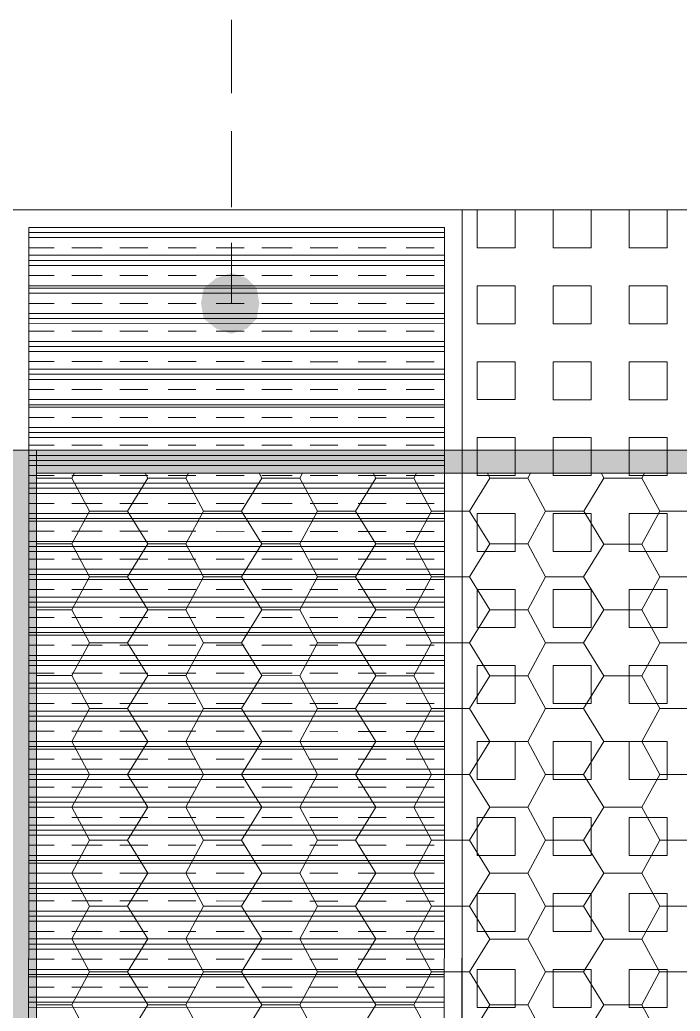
# Model space of a CAD drawing. Extents: x 3377 to 3790, y 1673 to 1846.
# Drawn here: x 3526.694 to 3527.796, y 1763.558 to 1765.215 of the extents above; entities that cross this region are included whole.
import ezdxf

# ---------------------------------------------------------------- set-up
doc = ezdxf.new("R2010")
doc.units = 0
doc.header["$LTSCALE"] = 2
doc.layers.add('PDF7_0', color=7, linetype='Continuous', true_color=0xc6c6c6)
doc.layers.add('PDF7_04-DETALHE', color=7, linetype='Continuous', true_color=0xc6c6c6)
doc.layers.add('PDF7_08-COTAS', color=7, linetype='Continuous')

msp = doc.modelspace()

# ---------------------------------------------------------------- linework, layer by layer
at = {"layer": 'PDF7_0', "color": 252, "lineweight": 0, "true_color": 0x8e8e8e}
for points in [[(3526.7085, 1764.8594), (3527.4025, 1764.8593)], [(3526.7085, 1764.8509), (3527.4025, 1764.8509)], [(3526.7085, 1764.834), (3526.7508, 1764.834)], [(3526.7804, 1764.834), (3526.8312, 1764.834)], [(3526.8608, 1764.834), (3526.9074, 1764.834)], [(3526.9412, 1764.834), (3526.9878, 1764.834)], [(3527.0216, 1764.834), (3527.0682, 1764.834)], [(3527.0978, 1764.834), (3527.1486, 1764.834)], [(3527.1782, 1764.834), (3527.2247, 1764.834)], [(3527.2586, 1764.834), (3527.3051, 1764.834)], [(3527.339, 1764.834), (3527.3855, 1764.834)], [(3526.7085, 1764.8213), (3527.4024, 1764.8213)], [(3526.7085, 1764.8128), (3527.4024, 1764.8128)], [(3526.7085, 1764.8044), (3527.4024, 1764.8043)], [(3526.7085, 1764.7875), (3526.7508, 1764.7874)], [(3526.7804, 1764.7874), (3526.8312, 1764.7874)], [(3526.8608, 1764.7874), (3526.9074, 1764.7874)], [(3526.9412, 1764.7874), (3526.9878, 1764.7874)], [(3527.0216, 1764.7874), (3527.0682, 1764.7874)], [(3527.0978, 1764.7874), (3527.1486, 1764.7874)], [(3527.1782, 1764.7874), (3527.2247, 1764.7874)], [(3527.2586, 1764.7874), (3527.3051, 1764.7874)], [(3527.339, 1764.7874), (3527.3855, 1764.7874)], [(3526.7085, 1764.7705), (3527.4024, 1764.7705)], [(3526.7085, 1764.7663), (3527.4024, 1764.7662)], [(3526.7085, 1764.7578), (3527.4024, 1764.7578)], [(3526.7085, 1764.7409), (3526.7508, 1764.7409)], [(3526.7804, 1764.7409), (3526.8312, 1764.7409)], [(3526.8608, 1764.7409), (3526.9074, 1764.7409)], [(3526.9412, 1764.7409), (3526.9878, 1764.7409)], [(3527.0216, 1764.7409), (3527.0682, 1764.7409)], [(3527.0978, 1764.7409), (3527.1486, 1764.7409)], [(3527.1782, 1764.7409), (3527.2247, 1764.7409)], [(3527.2586, 1764.7409), (3527.3051, 1764.7409)], [(3527.339, 1764.7409), (3527.3855, 1764.7409)], [(3526.7085, 1764.724), (3527.4024, 1764.7239)], [(3526.7085, 1764.7155), (3527.4024, 1764.7155)], [(3526.7085, 1764.7071), (3527.4024, 1764.707)], [(3526.7085, 1764.6944), (3526.7508, 1764.6944)], [(3526.7804, 1764.6944), (3526.8312, 1764.6944)], [(3526.8608, 1764.6943), (3526.9074, 1764.6943)], [(3526.9412, 1764.6943), (3526.9878, 1764.6943)], [(3527.0216, 1764.6943), (3527.0682, 1764.6943)], [(3527.0978, 1764.6943), (3527.1486, 1764.6943)], [(3527.1782, 1764.6943), (3527.2247, 1764.6943)], [(3527.2586, 1764.6943), (3527.3051, 1764.6943)], [(3527.339, 1764.6943), (3527.3855, 1764.6943)], [(3526.7085, 1764.6774), (3527.4024, 1764.6774)], [(3526.7085, 1764.669), (3527.4024, 1764.6689)], [(3526.7085, 1764.6605), (3527.4024, 1764.6605)], [(3526.7085, 1764.6436), (3526.7508, 1764.6436)], [(3526.7804, 1764.6436), (3526.8312, 1764.6436)], [(3526.8608, 1764.6436), (3526.9074, 1764.6436)], [(3526.9412, 1764.6436), (3526.9878, 1764.6436)], [(3527.0216, 1764.6436), (3527.0682, 1764.6436)], [(3527.0978, 1764.6436), (3527.1485, 1764.6436)], [(3527.1782, 1764.6435), (3527.2247, 1764.6435)], [(3527.2586, 1764.6435), (3527.3051, 1764.6435)], [(3527.339, 1764.6435), (3527.3855, 1764.6435)], [(3526.7085, 1764.6309), (3527.4024, 1764.6308)], [(3526.7085, 1764.6224), (3527.4024, 1764.6224)], [(3526.7085, 1764.614), (3527.4024, 1764.6139)], [(3526.7085, 1764.597), (3526.7508, 1764.597)], [(3526.7804, 1764.597), (3526.8312, 1764.597)], [(3526.8608, 1764.597), (3526.9074, 1764.597)], [(3526.9412, 1764.597), (3526.9877, 1764.597)], [(3527.0216, 1764.597), (3527.0681, 1764.597)], [(3527.0978, 1764.597), (3527.1485, 1764.597)], [(3527.1782, 1764.597), (3527.2247, 1764.597)], [(3527.2586, 1764.597), (3527.3051, 1764.597)], [(3527.339, 1764.597), (3527.3855, 1764.597)], [(3526.7085, 1764.5801), (3527.4024, 1764.5801)], [(3526.7085, 1764.5716), (3527.4024, 1764.5716)], [(3526.7085, 1764.5674), (3527.4024, 1764.5674)], [(3526.7085, 1764.5505), (3526.7508, 1764.5505)], [(3526.7804, 1764.5505), (3526.8312, 1764.5505)], [(3526.8608, 1764.5505), (3526.9073, 1764.5505)], [(3526.9412, 1764.5505), (3526.9877, 1764.5505)], [(3527.0216, 1764.5505), (3527.0681, 1764.5505)], [(3527.0978, 1764.5505), (3527.1485, 1764.5505)], [(3527.1782, 1764.5505), (3527.2247, 1764.5505)], [(3527.2586, 1764.5505), (3527.3051, 1764.5504)], [(3527.339, 1764.5504), (3527.3855, 1764.5504)], [(3526.7085, 1764.5336), (3527.4024, 1764.5335)], [(3526.7085, 1764.5251), (3527.4024, 1764.5251)], [(3526.7085, 1764.5166), (3527.4024, 1764.5166)], [(3526.7085, 1764.5039), (3526.7508, 1764.5039)], [(3526.7804, 1764.5039), (3526.8312, 1764.5039)], [(3526.8608, 1764.5039), (3526.9073, 1764.5039)], [(3526.9412, 1764.5039), (3526.9877, 1764.5039)], [(3527.0216, 1764.5039), (3527.0681, 1764.5039)], [(3527.0978, 1764.5039), (3527.1485, 1764.5039)], [(3527.1782, 1764.5039), (3527.2247, 1764.5039)], [(3527.2586, 1764.5039), (3527.3051, 1764.5039)], [(3527.339, 1764.5039), (3527.3855, 1764.5039)], [(3526.7085, 1764.487), (3527.4024, 1764.487)], [(3526.7085, 1764.4786), (3527.4024, 1764.4785)], [(3526.7085, 1764.4701), (3527.4024, 1764.47)], [(3526.7085, 1764.4532), (3526.7508, 1764.4532)], [(3526.7804, 1764.4532), (3526.8312, 1764.4532)], [(3526.8608, 1764.4532), (3526.9073, 1764.4532)], [(3526.9412, 1764.4531), (3526.9877, 1764.4531)], [(3527.0216, 1764.4531), (3527.0681, 1764.4531)], [(3527.0978, 1764.4531), (3527.1485, 1764.4531)], [(3527.1782, 1764.4531), (3527.2247, 1764.4531)], [(3527.2586, 1764.4531), (3527.3051, 1764.4531)], [(3527.339, 1764.4531), (3527.3855, 1764.4531)], [(3526.7085, 1764.4405), (3527.4024, 1764.4404)], [(3526.7085, 1764.432), (3527.4024, 1764.432)], [(3526.7085, 1764.4235), (3527.4024, 1764.4235)], [(3526.7085, 1764.4066), (3526.7508, 1764.4066)], [(3526.7804, 1764.4066), (3526.8312, 1764.4066)], [(3526.8608, 1764.4066), (3526.9073, 1764.4066)], [(3526.9412, 1764.4066), (3526.9877, 1764.4066)], [(3527.0216, 1764.4066), (3527.0681, 1764.4066)], [(3527.0978, 1764.4066), (3527.1485, 1764.4066)], [(3527.1782, 1764.4066), (3527.2247, 1764.4066)], [(3527.2586, 1764.4066), (3527.3051, 1764.4066)], [(3527.339, 1764.4066), (3527.3855, 1764.4066)], [(3526.7085, 1764.3897), (3527.4024, 1764.3896)], [(3526.7085, 1764.3812), (3527.4024, 1764.3812)], [(3526.7085, 1764.377), (3527.4024, 1764.377)], [(3526.7085, 1764.3601), (3526.7508, 1764.3601)], [(3526.7804, 1764.3601), (3526.8312, 1764.3601)], [(3526.8608, 1764.3601), (3526.9073, 1764.3601)], [(3526.9412, 1764.3601), (3526.9877, 1764.3601)], [(3527.0216, 1764.3601), (3527.0681, 1764.36)], [(3527.0978, 1764.36), (3527.1485, 1764.36)], [(3527.1782, 1764.36), (3527.2247, 1764.36)], [(3527.2585, 1764.36), (3527.3051, 1764.36)], [(3527.3389, 1764.36), (3527.3855, 1764.36)], [(3526.7085, 1764.3431), (3527.4024, 1764.3431)], [(3526.7085, 1764.3347), (3527.4024, 1764.3346)], [(3526.7085, 1764.3262), (3527.4024, 1764.3262)], [(3526.7085, 1764.3135), (3526.7508, 1764.3135)], [(3526.7804, 1764.3135), (3526.8312, 1764.3135)], [(3526.8608, 1764.3135), (3526.9073, 1764.3135)], [(3526.9412, 1764.3135), (3526.9877, 1764.3135)], [(3527.0216, 1764.3135), (3527.0681, 1764.3135)], [(3527.0977, 1764.3135), (3527.1485, 1764.3135)], [(3527.1781, 1764.3135), (3527.2247, 1764.3135)], [(3527.2585, 1764.3135), (3527.3051, 1764.3135)], [(3527.3389, 1764.3135), (3527.3855, 1764.3135)], [(3526.7084, 1764.2966), (3527.4024, 1764.2966)], [(3526.7084, 1764.2797), (3527.4024, 1764.2796)], [(3526.7084, 1764.2881), (3527.4024, 1764.2881)], [(3526.7084, 1764.2627), (3526.7508, 1764.2627)], [(3526.7804, 1764.2627), (3526.8312, 1764.2627)], [(3526.8608, 1764.2627), (3526.9073, 1764.2627)], [(3526.9412, 1764.2627), (3526.9877, 1764.2627)], [(3527.0216, 1764.2627), (3527.0681, 1764.2627)], [(3527.0977, 1764.2627), (3527.1485, 1764.2627)], [(3527.1781, 1764.2627), (3527.2247, 1764.2627)], [(3527.2585, 1764.2627), (3527.3051, 1764.2627)], [(3527.3389, 1764.2627), (3527.3855, 1764.2627)], [(3526.7084, 1764.2501), (3527.4024, 1764.25)], [(3526.7084, 1764.2416), (3527.4024, 1764.2415)], [(3526.7084, 1764.2331), (3527.4024, 1764.2331)], [(3526.7084, 1764.2162), (3526.7508, 1764.2162)], [(3526.7804, 1764.2162), (3526.8312, 1764.2162)], [(3526.8608, 1764.2162), (3526.9073, 1764.2162)], [(3526.9412, 1764.2162), (3526.9877, 1764.2162)], [(3527.0216, 1764.2162), (3527.0681, 1764.2162)], [(3527.0977, 1764.2162), (3527.1485, 1764.2162)], [(3527.1781, 1764.2162), (3527.2247, 1764.2162)], [(3527.2585, 1764.2162), (3527.3051, 1764.2162)], [(3527.3389, 1764.2162), (3527.3855, 1764.2162)], [(3526.7084, 1764.1993), (3527.4024, 1764.1992)], [(3526.7084, 1764.1908), (3527.4024, 1764.1908)], [(3526.7084, 1764.1866), (3527.4024, 1764.1865)], [(3526.7084, 1764.1697), (3526.7508, 1764.1697)], [(3526.7804, 1764.1696), (3526.8312, 1764.1696)], [(3526.8608, 1764.1696), (3526.9073, 1764.1696)], [(3526.9412, 1764.1696), (3526.9877, 1764.1696)], [(3527.0216, 1764.1696), (3527.0681, 1764.1696)], [(3527.0977, 1764.1696), (3527.1485, 1764.1696)], [(3527.1781, 1764.1696), (3527.2247, 1764.1696)], [(3527.2585, 1764.1696), (3527.3051, 1764.1696)], [(3527.3389, 1764.1696), (3527.3855, 1764.1696)], [(3526.7084, 1764.1527), (3527.4024, 1764.1527)], [(3526.7084, 1764.1443), (3527.4024, 1764.1442)], [(3526.7084, 1764.1358), (3527.4024, 1764.1358)], [(3526.7084, 1764.1231), (3526.7508, 1764.1231)], [(3526.7804, 1764.1231), (3526.8312, 1764.1231)], [(3526.8608, 1764.1231), (3526.9073, 1764.1231)], [(3526.9412, 1764.1231), (3526.9877, 1764.1231)], [(3527.0216, 1764.1231), (3527.0681, 1764.1231)], [(3527.0977, 1764.1231), (3527.1485, 1764.1231)], [(3527.1781, 1764.1231), (3527.2247, 1764.1231)], [(3527.2585, 1764.1231), (3527.3051, 1764.1231)], [(3527.3389, 1764.1231), (3527.3855, 1764.1231)], [(3526.7084, 1764.1062), (3527.4024, 1764.1061)], [(3526.7084, 1764.0977), (3527.4024, 1764.0977)], [(3526.7084, 1764.0893), (3527.4024, 1764.0892)], [(3526.7084, 1764.0723), (3526.7508, 1764.0723)], [(3526.7804, 1764.0723), (3526.8311, 1764.0723)], [(3526.8608, 1764.0723), (3526.9073, 1764.0723)], [(3526.9412, 1764.0723), (3526.9877, 1764.0723)], [(3527.0216, 1764.0723), (3527.0681, 1764.0723)], [(3527.0977, 1764.0723), (3527.1485, 1764.0723)], [(3527.1781, 1764.0723), (3527.2247, 1764.0723)], [(3527.2585, 1764.0723), (3527.3051, 1764.0723)], [(3527.3389, 1764.0723), (3527.3855, 1764.0723)], [(3526.7084, 1764.0596), (3527.4024, 1764.0596)], [(3526.7084, 1764.0512), (3527.4024, 1764.0511)], [(3526.7084, 1764.0427), (3527.4024, 1764.0427)], [(3526.7084, 1764.0258), (3526.7507, 1764.0258)], [(3526.7804, 1764.0258), (3526.8311, 1764.0258)], [(3526.8608, 1764.0258), (3526.9073, 1764.0258)], [(3526.9412, 1764.0258), (3526.9877, 1764.0258)], [(3527.0216, 1764.0258), (3527.0681, 1764.0258)], [(3527.0977, 1764.0258), (3527.1485, 1764.0258)], [(3527.1781, 1764.0258), (3527.2247, 1764.0257)], [(3527.2585, 1764.0257), (3527.3051, 1764.0257)], [(3527.3389, 1764.0257), (3527.3855, 1764.0257)], [(3526.7084, 1764.0089), (3527.4024, 1764.0088)], [(3526.7084, 1764.0004), (3527.4024, 1764.0003)], [(3526.7084, 1763.9962), (3527.4024, 1763.9961)], [(3526.7084, 1763.9792), (3526.7507, 1763.9792)], [(3526.7804, 1763.9792), (3526.8311, 1763.9792)], [(3526.8608, 1763.9792), (3526.9073, 1763.9792)], [(3526.9412, 1763.9792), (3526.9877, 1763.9792)], [(3527.0216, 1763.9792), (3527.0681, 1763.9792)], [(3527.0977, 1763.9792), (3527.1485, 1763.9792)], [(3527.1781, 1763.9792), (3527.2247, 1763.9792)], [(3527.2585, 1763.9792), (3527.3051, 1763.9792)], [(3527.3389, 1763.9792), (3527.3855, 1763.9792)], [(3526.7084, 1763.9623), (3527.4024, 1763.9623)], [(3526.7084, 1763.9538), (3527.4024, 1763.9538)], [(3526.7084, 1763.9454), (3527.4024, 1763.9453)], [(3526.7084, 1763.9327), (3526.7507, 1763.9327)], [(3526.7804, 1763.9327), (3526.8311, 1763.9327)], [(3526.8608, 1763.9327), (3526.9073, 1763.9327)], [(3526.9412, 1763.9327), (3526.9877, 1763.9327)], [(3527.0216, 1763.9327), (3527.0681, 1763.9327)], [(3527.0977, 1763.9327), (3527.1485, 1763.9327)], [(3527.1781, 1763.9327), (3527.2247, 1763.9327)], [(3527.2585, 1763.9327), (3527.3051, 1763.9327)], [(3527.3389, 1763.9326), (3527.3855, 1763.9326)], [(3526.7084, 1763.9158), (3527.4024, 1763.9157)], [(3526.7084, 1763.9073), (3527.4024, 1763.9073)], [(3526.7084, 1763.8988), (3527.4024, 1763.8988)], [(3526.7084, 1763.8819), (3526.7507, 1763.8819)], [(3526.7804, 1763.8819), (3526.8311, 1763.8819)], [(3526.8608, 1763.8819), (3526.9073, 1763.8819)], [(3526.9412, 1763.8819), (3526.9877, 1763.8819)], [(3527.0216, 1763.8819), (3527.0681, 1763.8819)], [(3527.0977, 1763.8819), (3527.1485, 1763.8819)], [(3527.1781, 1763.8819), (3527.2247, 1763.8819)], [(3527.2585, 1763.8819), (3527.3051, 1763.8819)], [(3527.3389, 1763.8819), (3527.3855, 1763.8819)], [(3526.7084, 1763.8692), (3527.4024, 1763.8692)], [(3526.7084, 1763.8608), (3527.4024, 1763.8607)], [(3526.7084, 1763.8523), (3527.4024, 1763.8522)], [(3526.7084, 1763.8354), (3526.7507, 1763.8354)], [(3526.7804, 1763.8354), (3526.8311, 1763.8354)], [(3526.8608, 1763.8354), (3526.9073, 1763.8354)], [(3526.9412, 1763.8354), (3526.9877, 1763.8353)], [(3527.0216, 1763.8353), (3527.0681, 1763.8353)], [(3527.0977, 1763.8353), (3527.1485, 1763.8353)], [(3527.1781, 1763.8353), (3527.2247, 1763.8353)], [(3527.2585, 1763.8353), (3527.3051, 1763.8353)], [(3527.3389, 1763.8353), (3527.3855, 1763.8353)], [(3526.7084, 1763.8184), (3527.4024, 1763.8184)], [(3526.7084, 1763.81), (3527.4024, 1763.8099)], [(3526.7084, 1763.8057), (3527.4024, 1763.8057)], [(3526.7084, 1763.7888), (3526.7507, 1763.7888)], [(3526.7804, 1763.7888), (3526.8311, 1763.7888)], [(3526.8608, 1763.7888), (3526.9073, 1763.7888)], [(3526.9411, 1763.7888), (3526.9877, 1763.7888)], [(3527.0215, 1763.7888), (3527.0681, 1763.7888)], [(3527.0977, 1763.7888), (3527.1485, 1763.7888)], [(3527.1781, 1763.7888), (3527.2247, 1763.7888)], [(3527.2585, 1763.7888), (3527.3051, 1763.7888)], [(3527.3389, 1763.7888), (3527.3855, 1763.7888)], [(3526.7084, 1763.7719), (3527.4024, 1763.7718)], [(3526.7084, 1763.7634), (3527.4024, 1763.7634)], [(3526.7084, 1763.755), (3527.4024, 1763.7549)], [(3526.7084, 1763.7423), (3526.7507, 1763.7423)], [(3526.7803, 1763.7423), (3526.8311, 1763.7423)], [(3526.8607, 1763.7423), (3526.9073, 1763.7423)], [(3526.9411, 1763.7423), (3526.9877, 1763.7423)], [(3527.0215, 1763.7423), (3527.0681, 1763.7422)], [(3527.0977, 1763.7422), (3527.1485, 1763.7422)], [(3527.1781, 1763.7422), (3527.2247, 1763.7422)], [(3527.2585, 1763.7422), (3527.3051, 1763.7422)], [(3527.3389, 1763.7422), (3527.3855, 1763.7422)], [(3526.7084, 1763.7253), (3527.4024, 1763.7253)], [(3526.7084, 1763.7169), (3527.4024, 1763.7168)], [(3526.7084, 1763.7084), (3527.4024, 1763.7084)], [(3526.7084, 1763.6915), (3526.7507, 1763.6915)], [(3526.7803, 1763.6915), (3526.8311, 1763.6915)], [(3526.8607, 1763.6915), (3526.9073, 1763.6915)], [(3526.9411, 1763.6915), (3526.9877, 1763.6915)], [(3527.0215, 1763.6915), (3527.0681, 1763.6915)], [(3527.0977, 1763.6915), (3527.1485, 1763.6915)], [(3527.1781, 1763.6915), (3527.2247, 1763.6915)], [(3527.2585, 1763.6915), (3527.3051, 1763.6915)], [(3527.3389, 1763.6915), (3527.3854, 1763.6915)], [(3526.7084, 1763.6788), (3527.4024, 1763.6788)], [(3526.7084, 1763.6703), (3527.4024, 1763.6703)], [(3526.7084, 1763.6619), (3527.4024, 1763.6618)], [(3526.7084, 1763.6449), (3526.7507, 1763.6449)], [(3526.7803, 1763.6449), (3526.8311, 1763.6449)], [(3526.8607, 1763.6449), (3526.9073, 1763.6449)], [(3526.9411, 1763.6449), (3526.9877, 1763.6449)], [(3527.0215, 1763.6449), (3527.0681, 1763.6449)], [(3527.0977, 1763.6449), (3527.1485, 1763.6449)], [(3527.1781, 1763.6449), (3527.2246, 1763.6449)], [(3527.2585, 1763.6449), (3527.305, 1763.6449)], [(3527.3389, 1763.6449), (3527.3854, 1763.6449)], [(3526.7084, 1763.628), (3527.4024, 1763.628)], [(3526.7084, 1763.6196), (3527.4024, 1763.6195)], [(3526.7084, 1763.6153), (3527.4024, 1763.6153)], [(3526.7084, 1763.5984), (3526.7507, 1763.5984)], [(3526.7803, 1763.5984), (3526.8311, 1763.5984)], [(3526.8607, 1763.5984), (3526.9073, 1763.5984)], [(3526.9411, 1763.5984), (3526.9877, 1763.5984)], [(3527.0215, 1763.5984), (3527.0681, 1763.5984)], [(3527.0977, 1763.5984), (3527.1485, 1763.5984)], [(3527.1781, 1763.5984), (3527.2246, 1763.5984)], [(3527.2585, 1763.5984), (3527.305, 1763.5984)], [(3527.3389, 1763.5984), (3527.3854, 1763.5984)], [(3526.7084, 1763.5815), (3527.4024, 1763.5814)], [(3526.7084, 1763.573), (3527.4024, 1763.573)], [(3526.7084, 1763.5646), (3527.4024, 1763.5645)]]:
    msp.add_lwpolyline(points, dxfattribs=at)
at = {"layer": 'PDF7_0', "color": 7, "lineweight": 0}
for points in [[(3526.6788, 1764.4955), (3526.7212, 1764.4955), (3526.721, 1762.3967), (3526.6787, 1762.3967)], [(3526.721, 1762.3967), (3526.7212, 1764.4955)], [(3528.7988, 1764.4953), (3528.7988, 1764.4573), (3526.7212, 1764.4574), (3526.7212, 1764.4955)]]:
    msp.add_lwpolyline(points, close=True, dxfattribs=at)
at = {"layer": 'PDF7_0', "lineweight": 0}
for points in [[(3526.7212, 1764.4489), (3526.7804, 1764.4489), (3526.81, 1764.3939), (3526.8735, 1764.3939), (3526.9073, 1764.4489)], [(3526.7804, 1764.4489), (3526.7846, 1764.4574)], [(3526.9031, 1764.4574), (3526.9073, 1764.4489), (3526.9708, 1764.4489), (3526.975, 1764.4574)], [(3526.9708, 1764.4489), (3527.0004, 1764.3939), (3527.0639, 1764.3939), (3527.0978, 1764.4489)], [(3527.0935, 1764.4574), (3527.0978, 1764.4489), (3527.1612, 1764.4489), (3527.1655, 1764.4574)], [(3527.1612, 1764.4489), (3527.1908, 1764.3939), (3527.2543, 1764.3939), (3527.2882, 1764.4489)], [(3527.2839, 1764.4574), (3527.2882, 1764.4489), (3527.3516, 1764.4489), (3527.3559, 1764.4574)], [(3527.3516, 1764.4489), (3527.3813, 1764.3939), (3527.4447, 1764.3939), (3527.4786, 1764.4489)], [(3527.4744, 1764.4573), (3527.4786, 1764.4489), (3527.5421, 1764.4489), (3527.5463, 1764.4573)], [(3527.5421, 1764.4489), (3527.5717, 1764.3939), (3527.6352, 1764.3939), (3527.669, 1764.4489)], [(3527.6648, 1764.4573), (3527.669, 1764.4489), (3527.7325, 1764.4489), (3527.7367, 1764.4573)], [(3527.7325, 1764.4489), (3527.7621, 1764.3939), (3527.8256, 1764.3938), (3527.8594, 1764.4489)], [(3526.7804, 1764.3389), (3526.81, 1764.3939)], [(3526.8735, 1764.3939), (3526.9073, 1764.3389), (3526.9708, 1764.3389), (3527.0004, 1764.3939)], [(3527.0639, 1764.3939), (3527.0978, 1764.3389), (3527.1612, 1764.3389), (3527.1908, 1764.3939)], [(3527.2543, 1764.3939), (3527.2882, 1764.3389), (3527.3516, 1764.3389), (3527.3813, 1764.3939)], [(3527.4447, 1764.3939), (3527.4786, 1764.3389), (3527.5421, 1764.3389), (3527.5717, 1764.3939)], [(3527.6352, 1764.3939), (3527.669, 1764.3388), (3527.7325, 1764.3388), (3527.7621, 1764.3939)], [(3526.7211, 1764.3389), (3526.7804, 1764.3389), (3526.81, 1764.2839), (3526.8735, 1764.2839), (3526.9073, 1764.3389)], [(3526.9708, 1764.3389), (3527.0004, 1764.2839), (3527.0639, 1764.2839), (3527.0978, 1764.3389)], [(3527.1612, 1764.3389), (3527.1908, 1764.2839), (3527.2543, 1764.2839), (3527.2882, 1764.3389)], [(3527.3516, 1764.3389), (3527.3813, 1764.2839), (3527.4447, 1764.2839), (3527.4786, 1764.3389)], [(3527.5421, 1764.3389), (3527.5717, 1764.2838), (3527.6351, 1764.2838), (3527.669, 1764.3388)], [(3527.7325, 1764.3388), (3527.7621, 1764.2838), (3527.8256, 1764.2838), (3527.8594, 1764.3388)], [(3526.7804, 1764.2289), (3526.81, 1764.2839)], [(3526.8735, 1764.2839), (3526.9073, 1764.2289), (3526.9708, 1764.2289), (3527.0004, 1764.2839)], [(3527.0639, 1764.2839), (3527.0977, 1764.2289), (3527.1612, 1764.2289), (3527.1908, 1764.2839)], [(3527.2543, 1764.2839), (3527.2882, 1764.2289), (3527.3516, 1764.2289), (3527.3813, 1764.2839)], [(3527.4447, 1764.2839), (3527.4786, 1764.2288), (3527.5421, 1764.2288), (3527.5717, 1764.2838)], [(3527.6351, 1764.2838), (3527.669, 1764.2288), (3527.7325, 1764.2288), (3527.7621, 1764.2838)], [(3526.7211, 1764.2289), (3526.7804, 1764.2289), (3526.81, 1764.1739), (3526.8735, 1764.1739), (3526.9073, 1764.2289)], [(3526.9708, 1764.2289), (3527.0004, 1764.1739), (3527.0639, 1764.1739), (3527.0977, 1764.2289)], [(3527.1612, 1764.2289), (3527.1908, 1764.1739), (3527.2543, 1764.1738), (3527.2882, 1764.2289)], [(3527.3516, 1764.2289), (3527.3812, 1764.1738), (3527.4447, 1764.1738), (3527.4786, 1764.2288)], [(3527.5421, 1764.2288), (3527.5717, 1764.1738), (3527.6351, 1764.1738), (3527.669, 1764.2288)], [(3527.7325, 1764.2288), (3527.7621, 1764.1738), (3527.8256, 1764.1738), (3527.8594, 1764.2288)], [(3526.7804, 1764.1189), (3526.81, 1764.1739)], [(3526.8735, 1764.1739), (3526.9073, 1764.1189), (3526.9708, 1764.1189), (3527.0004, 1764.1739)], [(3527.0639, 1764.1739), (3527.0977, 1764.1189), (3527.1612, 1764.1188), (3527.1908, 1764.1739)], [(3527.2543, 1764.1738), (3527.2882, 1764.1188), (3527.3516, 1764.1188), (3527.3812, 1764.1738)], [(3527.4447, 1764.1738), (3527.4786, 1764.1188), (3527.542, 1764.1188), (3527.5717, 1764.1738)], [(3527.6351, 1764.1738), (3527.669, 1764.1188), (3527.7325, 1764.1188), (3527.7621, 1764.1738)], [(3526.7211, 1764.1189), (3526.7804, 1764.1189), (3526.81, 1764.0639), (3526.8735, 1764.0639), (3526.9073, 1764.1189)], [(3526.9708, 1764.1189), (3527.0004, 1764.0638), (3527.0639, 1764.0638), (3527.0977, 1764.1189)], [(3527.1612, 1764.1188), (3527.1908, 1764.0638), (3527.2543, 1764.0638), (3527.2882, 1764.1188)], [(3527.3516, 1764.1188), (3527.3812, 1764.0638), (3527.4447, 1764.0638), (3527.4786, 1764.1188)], [(3527.542, 1764.1188), (3527.5717, 1764.0638), (3527.6351, 1764.0638), (3527.669, 1764.1188)], [(3527.7325, 1764.1188), (3527.7621, 1764.0638), (3527.8255, 1764.0638), (3527.8594, 1764.1188)], [(3526.7804, 1764.0089), (3526.81, 1764.0639)], [(3526.8735, 1764.0639), (3526.9073, 1764.0088), (3526.9708, 1764.0088), (3527.0004, 1764.0638)], [(3527.0639, 1764.0638), (3527.0977, 1764.0088), (3527.1612, 1764.0088), (3527.1908, 1764.0638)], [(3527.2543, 1764.0638), (3527.2881, 1764.0088), (3527.3516, 1764.0088), (3527.3812, 1764.0638)], [(3527.4447, 1764.0638), (3527.4786, 1764.0088), (3527.542, 1764.0088), (3527.5717, 1764.0638)], [(3527.6351, 1764.0638), (3527.669, 1764.0088), (3527.7325, 1764.0088), (3527.7621, 1764.0638)], [(3526.7211, 1764.0089), (3526.7804, 1764.0089), (3526.81, 1763.9538), (3526.8735, 1763.9538), (3526.9073, 1764.0088)], [(3526.9708, 1764.0088), (3527.0004, 1763.9538), (3527.0639, 1763.9538), (3527.0977, 1764.0088)], [(3527.1612, 1764.0088), (3527.1908, 1763.9538), (3527.2543, 1763.9538), (3527.2881, 1764.0088)], [(3527.3516, 1764.0088), (3527.3812, 1763.9538), (3527.4447, 1763.9538), (3527.4786, 1764.0088)], [(3527.542, 1764.0088), (3527.5717, 1763.9538), (3527.6351, 1763.9538), (3527.669, 1764.0088)], [(3527.7325, 1764.0088), (3527.7621, 1763.9538), (3527.8255, 1763.9538), (3527.8594, 1764.0088)], [(3526.7804, 1763.8988), (3526.81, 1763.9538)], [(3526.8735, 1763.9538), (3526.9073, 1763.8988), (3526.9708, 1763.8988), (3527.0004, 1763.9538)], [(3527.0639, 1763.9538), (3527.0977, 1763.8988), (3527.1612, 1763.8988), (3527.1908, 1763.9538)], [(3527.2543, 1763.9538), (3527.2881, 1763.8988), (3527.3516, 1763.8988), (3527.3812, 1763.9538)], [(3527.4447, 1763.9538), (3527.4786, 1763.8988), (3527.542, 1763.8988), (3527.5717, 1763.9538)], [(3527.6351, 1763.9538), (3527.669, 1763.8988), (3527.7324, 1763.8988), (3527.7621, 1763.9538)], [(3526.7211, 1763.8988), (3526.7804, 1763.8988), (3526.81, 1763.8438), (3526.8734, 1763.8438), (3526.9073, 1763.8988)], [(3526.9708, 1763.8988), (3527.0004, 1763.8438), (3527.0639, 1763.8438), (3527.0977, 1763.8988)], [(3527.1612, 1763.8988), (3527.1908, 1763.8438), (3527.2543, 1763.8438), (3527.2881, 1763.8988)], [(3527.3516, 1763.8988), (3527.3812, 1763.8438), (3527.4447, 1763.8438), (3527.4786, 1763.8988)], [(3527.542, 1763.8988), (3527.5716, 1763.8438), (3527.6351, 1763.8438), (3527.669, 1763.8988)], [(3527.7324, 1763.8988), (3527.7621, 1763.8438), (3527.8255, 1763.8438), (3527.8594, 1763.8988)], [(3526.7804, 1763.7888), (3526.81, 1763.8438)], [(3526.8734, 1763.8438), (3526.9073, 1763.7888), (3526.9708, 1763.7888), (3527.0004, 1763.8438)], [(3527.0639, 1763.8438), (3527.0977, 1763.7888), (3527.1612, 1763.7888), (3527.1908, 1763.8438)], [(3527.2543, 1763.8438), (3527.2881, 1763.7888), (3527.3516, 1763.7888), (3527.3812, 1763.8438)], [(3527.4447, 1763.8438), (3527.4785, 1763.7888), (3527.542, 1763.7888), (3527.5716, 1763.8438)], [(3527.6351, 1763.8438), (3527.669, 1763.7888), (3527.7324, 1763.7888), (3527.7621, 1763.8438)], [(3526.7211, 1763.7888), (3526.7804, 1763.7888), (3526.81, 1763.7338), (3526.8734, 1763.7338), (3526.9073, 1763.7888)], [(3526.9708, 1763.7888), (3527.0004, 1763.7338), (3527.0639, 1763.7338), (3527.0977, 1763.7888)], [(3527.1612, 1763.7888), (3527.1908, 1763.7338), (3527.2543, 1763.7338), (3527.2881, 1763.7888)], [(3527.3516, 1763.7888), (3527.3812, 1763.7338), (3527.4447, 1763.7338), (3527.4785, 1763.7888)], [(3527.542, 1763.7888), (3527.5716, 1763.7338), (3527.6351, 1763.7337), (3527.669, 1763.7888)], [(3527.7324, 1763.7888), (3527.7621, 1763.7337), (3527.8255, 1763.7337), (3527.8594, 1763.7887)], [(3526.7803, 1763.6788), (3526.81, 1763.7338)], [(3526.8734, 1763.7338), (3526.9073, 1763.6788), (3526.9708, 1763.6788), (3527.0004, 1763.7338)], [(3527.0639, 1763.7338), (3527.0977, 1763.6788), (3527.1612, 1763.6788), (3527.1908, 1763.7338)], [(3527.2543, 1763.7338), (3527.2881, 1763.6788), (3527.3516, 1763.6788), (3527.3812, 1763.7338)], [(3527.4447, 1763.7338), (3527.4785, 1763.6787), (3527.542, 1763.6787), (3527.5716, 1763.7338)], [(3527.6351, 1763.7337), (3527.669, 1763.6787), (3527.7324, 1763.6787), (3527.7621, 1763.7337)], [(3526.7211, 1763.6788), (3526.7803, 1763.6788), (3526.81, 1763.6238), (3526.8734, 1763.6238), (3526.9073, 1763.6788)], [(3526.9708, 1763.6788), (3527.0004, 1763.6238), (3527.0639, 1763.6238), (3527.0977, 1763.6788)], [(3527.1612, 1763.6788), (3527.1908, 1763.6238), (3527.2543, 1763.6238), (3527.2881, 1763.6788)], [(3527.3516, 1763.6788), (3527.3812, 1763.6237), (3527.4447, 1763.6237), (3527.4785, 1763.6787)], [(3527.542, 1763.6787), (3527.5716, 1763.6237), (3527.6351, 1763.6237), (3527.669, 1763.6787)], [(3527.7324, 1763.6787), (3527.762, 1763.6237), (3527.8255, 1763.6237), (3527.8594, 1763.6787)], [(3526.7803, 1763.5688), (3526.81, 1763.6238)], [(3526.8734, 1763.6238), (3526.9073, 1763.5688), (3526.9708, 1763.5688), (3527.0004, 1763.6238)], [(3527.0639, 1763.6238), (3527.0977, 1763.5688), (3527.1612, 1763.5688), (3527.1908, 1763.6238)], [(3527.2543, 1763.6238), (3527.2881, 1763.5687), (3527.3516, 1763.5687), (3527.3812, 1763.6237)], [(3527.4447, 1763.6237), (3527.4785, 1763.5687), (3527.542, 1763.5687), (3527.5716, 1763.6237)], [(3527.6351, 1763.6237), (3527.669, 1763.5687), (3527.7324, 1763.5687), (3527.762, 1763.6237)], [(3526.7211, 1763.5688), (3526.7803, 1763.5688), (3526.81, 1763.5138), (3526.8734, 1763.5138), (3526.9073, 1763.5688)], [(3526.9708, 1763.5688), (3527.0004, 1763.5138), (3527.0638, 1763.5137), (3527.0977, 1763.5688)], [(3527.1612, 1763.5688), (3527.1908, 1763.5137), (3527.2543, 1763.5137), (3527.2881, 1763.5687)], [(3527.3516, 1763.5687), (3527.3812, 1763.5137), (3527.4447, 1763.5137), (3527.4785, 1763.5687)], [(3527.542, 1763.5687), (3527.5716, 1763.5137), (3527.6351, 1763.5137), (3527.669, 1763.5687)], [(3527.7324, 1763.5687), (3527.762, 1763.5137), (3527.8255, 1763.5137), (3527.8594, 1763.5687)]]:
    msp.add_lwpolyline(points, dxfattribs=at)
at = {"layer": 'PDF7_0', "color": 7, "transparency": 33554559}
for points in [[(3527.047, 1764.7917), (3527.0216, 1764.7832), (3527.047, 1764.7409)], [(3527.047, 1764.7409), (3527.0724, 1764.7832), (3527.047, 1764.7917)], [(3527.0216, 1764.7832), (3527.047, 1764.7409), (3527.0005, 1764.7663)], [(3527.0893, 1764.7663), (3527.047, 1764.7409), (3527.0724, 1764.7832)], [(3527.047, 1764.7409), (3527.0005, 1764.7663), (3526.9962, 1764.7409)], [(3527.0935, 1764.7409), (3527.0893, 1764.7663), (3527.047, 1764.7409)], [(3526.9962, 1764.7409), (3527.0005, 1764.7155), (3527.047, 1764.7409)], [(3527.0005, 1764.7155), (3527.047, 1764.7409), (3527.0216, 1764.6986)], [(3527.047, 1764.7409), (3527.0216, 1764.6986), (3527.047, 1764.6901)], [(3527.047, 1764.6901), (3527.0724, 1764.6986), (3527.047, 1764.7409)], [(3527.0724, 1764.6986), (3527.047, 1764.7409), (3527.0893, 1764.7155)], [(3527.047, 1764.7409), (3527.0893, 1764.7155), (3527.0935, 1764.7409)]]:
    msp.add_solid(points, dxfattribs=at)
at = {"layer": 'PDF7_0', "color": 9, "true_color": 0xc1c1c1, "transparency": 33554559}
for points in [[(3526.6788, 1764.4955), (3526.721, 1762.3967), (3526.6787, 1762.3967)], [(3526.7212, 1764.4955), (3526.6788, 1764.4955), (3526.721, 1762.3967)], [(3528.7988, 1764.4953), (3526.7212, 1764.4955), (3528.7988, 1764.4573)], [(3526.7212, 1764.4955), (3528.7988, 1764.4573), (3526.7212, 1764.4574)]]:
    msp.add_solid(points, dxfattribs=at)
at = {"layer": 'PDF7_04-DETALHE', "color": 7, "lineweight": 0}
for points in [[(3527.047, 1765.2148), (3527.047, 1765.0921)], [(3527.047, 1765.0286), (3527.047, 1764.9017)], [(3527.047, 1764.8424), (3527.047, 1764.7409)]]:
    msp.add_lwpolyline(points, dxfattribs=at)
at = {"layer": 'PDF7_04-DETALHE', "lineweight": 0}
for points in [[(3525.5574, 1763.1965), (3525.9298, 1763.1965), (3525.9299, 1764.8975), (3525.9297, 1762.3967), (3527.4319, 1762.3966), (3527.4321, 1764.8974), (3525.9299, 1764.8975), (3525.5575, 1764.8975), (3525.5574, 1762.3967)], [(3529.5562, 1763.1962), (3527.432, 1763.1964), (3527.4321, 1764.8974), (3529.5563, 1764.8973), (3529.5561, 1762.3965)], [(3527.4575, 1764.8974), (3527.4575, 1764.8339), (3527.5209, 1764.8339), (3527.5209, 1764.8974)], [(3527.5844, 1764.8974), (3527.5844, 1764.8339), (3527.6479, 1764.8339), (3527.6479, 1764.8974)], [(3527.7114, 1764.8974), (3527.7114, 1764.8339), (3527.7748, 1764.8339), (3527.7748, 1764.8974)]]:
    msp.add_lwpolyline(points, dxfattribs=at)
for points in [[(3526.7083, 1762.4263), (3526.7085, 1764.8678), (3527.4025, 1764.8678), (3527.4023, 1762.4262)], [(3527.5209, 1764.7705), (3527.5209, 1764.707), (3527.4575, 1764.707), (3527.4575, 1764.7705)], [(3527.6479, 1764.7705), (3527.6479, 1764.707), (3527.5844, 1764.707), (3527.5844, 1764.7705)], [(3527.7748, 1764.7705), (3527.7748, 1764.707), (3527.7113, 1764.707), (3527.7113, 1764.7705)], [(3527.5209, 1764.6435), (3527.5209, 1764.5801), (3527.4574, 1764.5801), (3527.4574, 1764.6435)], [(3527.6479, 1764.6435), (3527.6479, 1764.58), (3527.5844, 1764.58), (3527.5844, 1764.6435)], [(3527.7748, 1764.6435), (3527.7748, 1764.58), (3527.7113, 1764.58), (3527.7113, 1764.6435)], [(3527.5209, 1764.5166), (3527.5209, 1764.4531), (3527.4574, 1764.4531), (3527.4574, 1764.5166)], [(3527.6479, 1764.5166), (3527.6479, 1764.4531), (3527.5844, 1764.4531), (3527.5844, 1764.5166)], [(3527.7748, 1764.5166), (3527.7748, 1764.4531), (3527.7113, 1764.4531), (3527.7113, 1764.5166)], [(3527.5209, 1764.3896), (3527.5209, 1764.3262), (3527.4574, 1764.3262), (3527.4574, 1764.3896)], [(3527.6478, 1764.3896), (3527.6478, 1764.3262), (3527.5844, 1764.3262), (3527.5844, 1764.3896)], [(3527.7748, 1764.3896), (3527.7748, 1764.3261), (3527.7113, 1764.3262), (3527.7113, 1764.3896)], [(3527.5209, 1764.2627), (3527.5209, 1764.1992), (3527.4574, 1764.1992), (3527.4574, 1764.2627)], [(3527.6478, 1764.2627), (3527.6478, 1764.1992), (3527.5844, 1764.1992), (3527.5844, 1764.2627)], [(3527.7748, 1764.2627), (3527.7748, 1764.1992), (3527.7113, 1764.1992), (3527.7113, 1764.2627)], [(3527.5209, 1764.1357), (3527.5209, 1764.0723), (3527.4574, 1764.0723), (3527.4574, 1764.1358)], [(3527.6478, 1764.1357), (3527.6478, 1764.0723), (3527.5844, 1764.0723), (3527.5844, 1764.1357)], [(3527.7748, 1764.1357), (3527.7748, 1764.0723), (3527.7113, 1764.0723), (3527.7113, 1764.1357)], [(3527.5209, 1764.0088), (3527.5209, 1763.9453), (3527.4574, 1763.9453), (3527.4574, 1764.0088)], [(3527.6478, 1764.0088), (3527.6478, 1763.9453), (3527.5843, 1763.9453), (3527.5844, 1764.0088)], [(3527.7748, 1764.0088), (3527.7748, 1763.9453), (3527.7113, 1763.9453), (3527.7113, 1764.0088)], [(3527.5209, 1763.8819), (3527.5209, 1763.8184), (3527.4574, 1763.8184), (3527.4574, 1763.8819)], [(3527.6478, 1763.8818), (3527.6478, 1763.8184), (3527.5843, 1763.8184), (3527.5843, 1763.8819)], [(3527.7748, 1763.8818), (3527.7748, 1763.8184), (3527.7113, 1763.8184), (3527.7113, 1763.8818)], [(3527.5209, 1763.7549), (3527.5209, 1763.6914), (3527.4574, 1763.6914), (3527.4574, 1763.7549)], [(3527.6478, 1763.7549), (3527.6478, 1763.6914), (3527.5843, 1763.6914), (3527.5843, 1763.7549)], [(3527.7748, 1763.7549), (3527.7747, 1763.6914), (3527.7113, 1763.6914), (3527.7113, 1763.7549)], [(3527.5209, 1763.628), (3527.5208, 1763.5645), (3527.4574, 1763.5645), (3527.4574, 1763.628)], [(3527.6478, 1763.628), (3527.6478, 1763.5645), (3527.5843, 1763.5645), (3527.5843, 1763.628)], [(3527.7747, 1763.628), (3527.7747, 1763.5645), (3527.7113, 1763.5645), (3527.7113, 1763.628)]]:
    msp.add_lwpolyline(points, close=True, dxfattribs=at)
at = {"layer": 'PDF7_08-COTAS', "lineweight": 0}
msp.add_lwpolyline([(3525.1047, 1764.4956), (3528.2572, 1764.4954)], dxfattribs=at)

doc.saveas('drawing.dxf')
